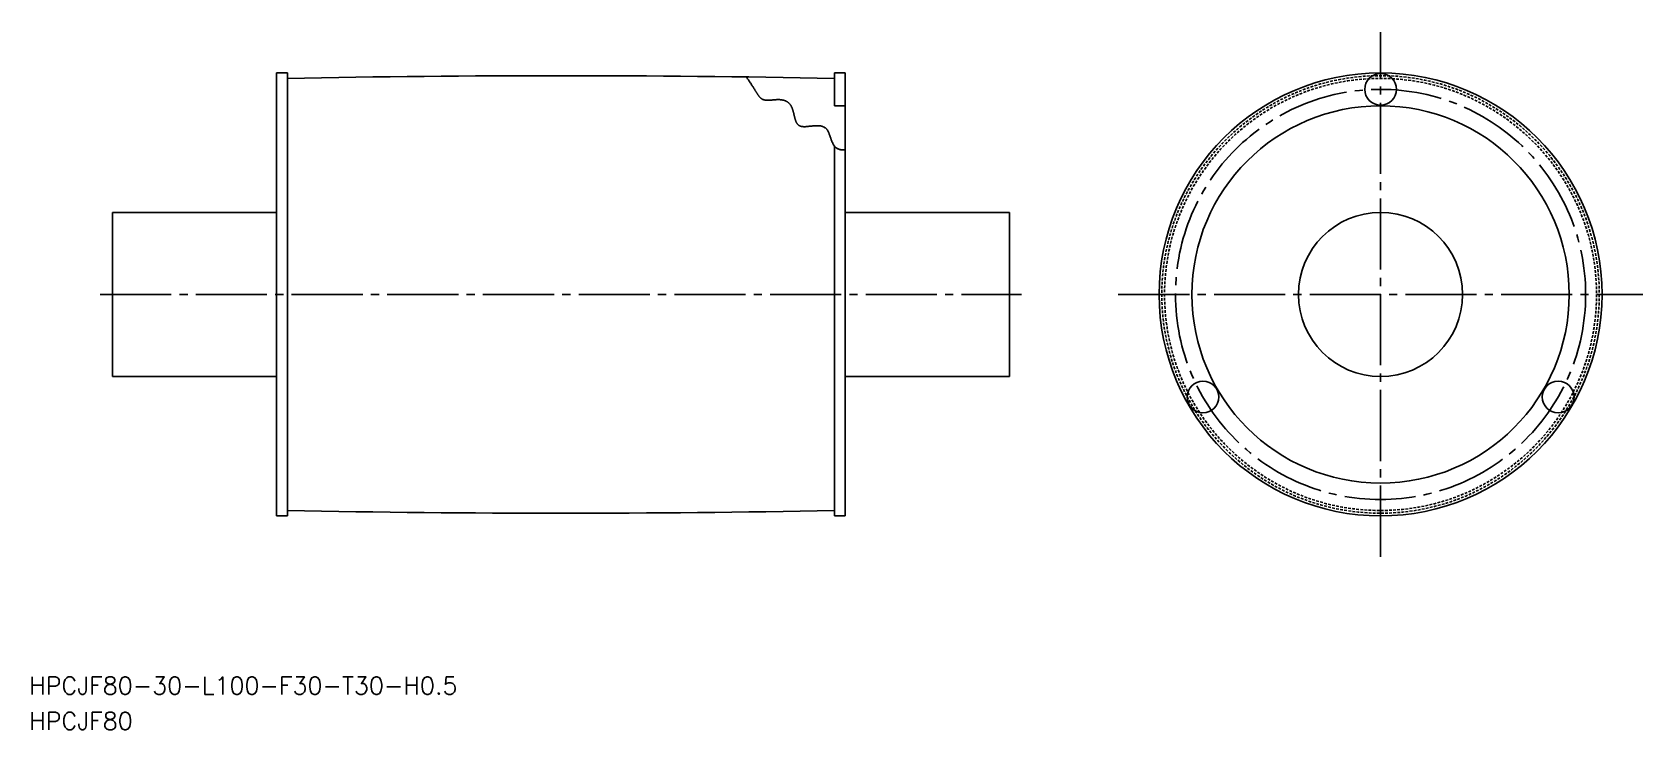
# Model space of a CAD drawing. Extents: x 44 to 339, y 118 to 246.
import ezdxf

# ---------------------------------------------------------------- set-up
doc = ezdxf.new("R2010")
doc.units = 0
doc.linetypes.add('CENTER', pattern=[17.5, 13, -1.5, 1.5, -1.5])
doc.linetypes.add('DASHED', pattern=[0.75, 0.5, -0.25])
doc.layers.get('0').update_dxf_attribs({"linetype": 'CONTINUOUS'})
doc.layers.add('CENTER', color=1, linetype='CENTER')
doc.styles.get("Standard").update_dxf_attribs({"font": 'txt.shx', "bigfont": '@extfont2.shx'})

msp = doc.modelspace()

# ---------------------------------------------------------------- linework, layer by layer
at = {"color": 7, "linetype": 'CONTINUOUS'}
for p, q in [((88.79, 157.43), (88.79, 238.43)), ((90.79, 238.43), (88.79, 238.43)), ((90.79, 238.43), (90.79, 157.43)), ((190.79, 238.43), (192.79, 238.43)), ((190.79, 232.43), (190.79, 238.43)), ((192.79, 157.43), (192.79, 238.43)), ((190.79, 232.43), (192.79, 232.43)), ((190.79, 157.43), (190.79, 225.11)), ((58.79, 212.93), (88.79, 212.93)), ((58.79, 182.93), (58.79, 212.93)), ((222.79, 212.93), (192.79, 212.93)), ((222.79, 182.93), (222.79, 212.93)), ((58.79, 182.93), (88.79, 182.93)), ((222.79, 182.93), (192.79, 182.93)), ((90.79, 157.43), (88.79, 157.43)), ((190.79, 157.43), (192.79, 157.43))]:
    msp.add_line(p, q, dxfattribs=at)
at = {"color": 3}
msp.add_polyline3d([(174.7, 237.7, 0), (174.78, 237.58, 0), (174.86, 237.47, 0), (174.93, 237.36, 0), (175.01, 237.26, 0), (175.08, 237.15, 0), (175.15, 237.05, 0), (175.22, 236.95, 0), (175.29, 236.85, 0), (175.36, 236.75, 0), (175.42, 236.65, 0), (175.49, 236.55, 0), (175.55, 236.46, 0), (175.61, 236.37, 0), (175.67, 236.28, 0), (175.73, 236.19, 0), (175.78, 236.1, 0), (175.84, 236.01, 0), (175.89, 235.93, 0), (175.94, 235.84, 0), (175.99, 235.76, 0), (176.04, 235.68, 0), (176.09, 235.6, 0), (176.14, 235.52, 0), (176.18, 235.45, 0), (176.23, 235.37, 0), (176.27, 235.3, 0), (176.32, 235.23, 0), (176.36, 235.16, 0), (176.4, 235.09, 0), (176.44, 235.02, 0), (176.48, 234.96, 0), (176.52, 234.89, 0), (176.56, 234.83, 0), (176.6, 234.77, 0), (176.64, 234.71, 0), (176.68, 234.65, 0), (176.71, 234.59, 0), (176.75, 234.54, 0), (176.79, 234.48, 0), (176.82, 234.43, 0), (176.86, 234.38, 0), (176.9, 234.33, 0), (176.93, 234.28, 0), (176.97, 234.24, 0), (177, 234.19, 0), (177.04, 234.15, 0), (177.07, 234.1, 0), (177.11, 234.06, 0), (177.14, 234.02, 0), (177.18, 233.98, 0), (177.22, 233.95, 0), (177.25, 233.91, 0), (177.29, 233.87, 0), (177.33, 233.84, 0), (177.36, 233.81, 0), (177.4, 233.78, 0), (177.44, 233.75, 0), (177.48, 233.72, 0), (177.52, 233.7, 0), (177.56, 233.67, 0), (177.6, 233.65, 0), (177.64, 233.62, 0), (177.68, 233.6, 0), (177.72, 233.58, 0), (177.77, 233.56, 0), (177.81, 233.55, 0), (177.86, 233.53, 0), (177.9, 233.52, 0), (177.95, 233.5, 0), (178, 233.49, 0), (178.05, 233.48, 0), (178.1, 233.47, 0), (178.15, 233.46, 0), (178.21, 233.45, 0), (178.26, 233.45, 0), (178.32, 233.44, 0), (178.37, 233.44, 0), (178.43, 233.44, 0), (178.49, 233.44, 0), (178.55, 233.43, 0), (178.61, 233.43, 0), (178.67, 233.44, 0), (178.74, 233.44, 0), (178.8, 233.44, 0), (178.86, 233.44, 0), (178.93, 233.45, 0), (178.99, 233.45, 0), (179.06, 233.45, 0), (179.12, 233.46, 0), (179.19, 233.46, 0), (179.26, 233.47, 0), (179.33, 233.47, 0), (179.39, 233.48, 0), (179.46, 233.49, 0), (179.53, 233.49, 0), (179.6, 233.5, 0), (179.67, 233.51, 0), (179.74, 233.51, 0), (179.81, 233.52, 0), (179.88, 233.52, 0), (179.95, 233.53, 0), (180.02, 233.53, 0), (180.09, 233.54, 0), (180.15, 233.54, 0), (180.22, 233.55, 0), (180.29, 233.55, 0), (180.36, 233.55, 0), (180.43, 233.55, 0), (180.5, 233.55, 0), (180.56, 233.55, 0), (180.63, 233.55, 0), (180.7, 233.55, 0), (180.76, 233.55, 0), (180.83, 233.55, 0), (180.89, 233.54, 0), (180.96, 233.54, 0), (181.02, 233.53, 0), (181.08, 233.52, 0), (181.14, 233.52, 0), (181.21, 233.51, 0), (181.27, 233.5, 0), (181.33, 233.48, 0), (181.39, 233.47, 0), (181.44, 233.46, 0), (181.5, 233.44, 0), (181.56, 233.43, 0), (181.62, 233.41, 0), (181.67, 233.39, 0), (181.73, 233.37, 0), (181.78, 233.35, 0), (181.83, 233.33, 0), (181.89, 233.31, 0), (181.94, 233.28, 0), (181.99, 233.26, 0), (182.04, 233.23, 0), (182.09, 233.21, 0), (182.13, 233.18, 0), (182.18, 233.15, 0), (182.23, 233.12, 0), (182.27, 233.09, 0), (182.32, 233.05, 0), (182.36, 233.02, 0), (182.4, 232.98, 0), (182.45, 232.95, 0), (182.49, 232.91, 0), (182.53, 232.87, 0), (182.57, 232.83, 0), (182.6, 232.79, 0), (182.64, 232.75, 0), (182.68, 232.7, 0), (182.71, 232.66, 0), (182.75, 232.61, 0), (182.78, 232.57, 0), (182.81, 232.52, 0), (182.84, 232.47, 0), (182.87, 232.42, 0), (182.9, 232.37, 0), (182.93, 232.31, 0), (182.95, 232.26, 0), (182.98, 232.2, 0), (183.01, 232.15, 0), (183.03, 232.09, 0), (183.06, 232.03, 0), (183.08, 231.98, 0), (183.1, 231.92, 0), (183.12, 231.86, 0), (183.14, 231.8, 0), (183.16, 231.74, 0), (183.18, 231.68, 0), (183.2, 231.61, 0), (183.22, 231.55, 0), (183.24, 231.49, 0), (183.26, 231.43, 0), (183.28, 231.36, 0), (183.29, 231.3, 0), (183.31, 231.24, 0), (183.33, 231.17, 0), (183.34, 231.11, 0), (183.36, 231.05, 0), (183.38, 230.98, 0), (183.39, 230.92, 0), (183.41, 230.86, 0), (183.42, 230.79, 0), (183.44, 230.73, 0), (183.45, 230.67, 0), (183.47, 230.6, 0), (183.48, 230.54, 0), (183.5, 230.48, 0), (183.51, 230.42, 0), (183.53, 230.35, 0), (183.54, 230.29, 0), (183.56, 230.23, 0), (183.57, 230.17, 0), (183.59, 230.11, 0), (183.6, 230.06, 0), (183.62, 230, 0), (183.64, 229.94, 0), (183.65, 229.89, 0), (183.67, 229.83, 0), (183.69, 229.78, 0), (183.71, 229.72, 0), (183.73, 229.67, 0), (183.74, 229.62, 0), (183.76, 229.57, 0), (183.78, 229.52, 0), (183.8, 229.47, 0), (183.83, 229.43, 0), (183.85, 229.38, 0), (183.87, 229.34, 0), (183.89, 229.3, 0), (183.92, 229.26, 0), (183.94, 229.22, 0), (183.97, 229.18, 0), (183.99, 229.14, 0), (184.02, 229.1, 0), (184.05, 229.07, 0), (184.08, 229.04, 0), (184.11, 229.01, 0), (184.14, 228.98, 0), (184.17, 228.95, 0), (184.2, 228.92, 0), (184.23, 228.89, 0), (184.27, 228.87, 0), (184.3, 228.84, 0), (184.34, 228.82, 0), (184.37, 228.8, 0), (184.41, 228.78, 0), (184.45, 228.76, 0), (184.49, 228.74, 0), (184.53, 228.72, 0), (184.58, 228.7, 0), (184.62, 228.69, 0), (184.66, 228.68, 0), (184.71, 228.66, 0), (184.76, 228.65, 0), (184.81, 228.64, 0), (184.85, 228.63, 0), (184.91, 228.63, 0), (184.96, 228.62, 0), (185.01, 228.61, 0), (185.07, 228.61, 0), (185.12, 228.6, 0), (185.18, 228.6, 0), (185.24, 228.6, 0), (185.3, 228.6, 0), (185.36, 228.6, 0), (185.43, 228.6, 0), (185.49, 228.6, 0), (185.56, 228.61, 0), (185.62, 228.61, 0), (185.69, 228.62, 0), (185.77, 228.62, 0), (185.84, 228.63, 0), (185.91, 228.64, 0), (185.99, 228.65, 0), (186.06, 228.66, 0), (186.14, 228.67, 0), (186.22, 228.68, 0), (186.3, 228.69, 0), (186.38, 228.7, 0), (186.46, 228.71, 0), (186.54, 228.72, 0), (186.62, 228.73, 0), (186.71, 228.73, 0), (186.79, 228.74, 0), (186.87, 228.75, 0), (186.96, 228.76, 0), (187.04, 228.77, 0), (187.13, 228.77, 0), (187.21, 228.78, 0), (187.3, 228.79, 0), (187.38, 228.79, 0), (187.47, 228.79, 0), (187.55, 228.79, 0), (187.63, 228.79, 0), (187.72, 228.79, 0), (187.8, 228.79, 0), (187.88, 228.79, 0), (187.97, 228.78, 0), (188.05, 228.77, 0), (188.13, 228.76, 0), (188.21, 228.75, 0), (188.29, 228.74, 0), (188.37, 228.72, 0), (188.45, 228.7, 0), (188.52, 228.68, 0), (188.6, 228.66, 0), (188.67, 228.63, 0), (188.75, 228.6, 0), (188.82, 228.57, 0), (188.89, 228.54, 0), (188.96, 228.5, 0), (189.02, 228.46, 0), (189.09, 228.41, 0), (189.15, 228.37, 0), (189.21, 228.32, 0), (189.27, 228.26, 0), (189.33, 228.21, 0), (189.39, 228.14, 0), (189.44, 228.08, 0), (189.49, 228.01, 0), (189.54, 227.94, 0), (189.59, 227.86, 0), (189.63, 227.78, 0), (189.68, 227.7, 0), (189.72, 227.61, 0), (189.76, 227.52, 0), (189.8, 227.43, 0), (189.84, 227.33, 0), (189.87, 227.24, 0), (189.91, 227.14, 0), (189.94, 227.04, 0), (189.98, 226.93, 0), (190.01, 226.83, 0), (190.05, 226.73, 0), (190.08, 226.62, 0), (190.12, 226.52, 0), (190.15, 226.41, 0), (190.19, 226.31, 0), (190.23, 226.2, 0), (190.27, 226.09, 0), (190.31, 225.99, 0), (190.35, 225.89, 0), (190.4, 225.79, 0), (190.44, 225.69, 0), (190.49, 225.59, 0), (190.54, 225.49, 0), (190.59, 225.4, 0), (190.65, 225.3, 0), (190.71, 225.21, 0), (190.77, 225.13, 0), (190.84, 225.05, 0), (190.9, 224.97, 0), (190.98, 224.89, 0), (191.05, 224.82, 0), (191.13, 224.75, 0), (191.22, 224.69, 0), (191.31, 224.63, 0), (191.4, 224.58, 0), (191.5, 224.53, 0), (191.6, 224.49, 0), (191.71, 224.45, 0), (191.83, 224.42, 0), (191.95, 224.39, 0), (192.07, 224.37, 0), (192.2, 224.36, 0), (192.34, 224.36, 0), (192.49, 224.36, 0), (192.64, 224.37, 0), (192.79, 224.38, 0)], dxfattribs=at)
at = {"color": 7, "linetype": 'CONTINUOUS'}
for centre, radius in [((290.67, 197.93), 40.5), ((290.67, 235.43), 2.9), ((290.67, 197.93), 34.5), ((290.67, 197.93), 15), ((258.2, 179.18), 2.9), ((323.15, 179.18), 2.9)]:
    msp.add_circle(centre, radius, dxfattribs=at)
at = {"color": 3, "linetype": 'DASHED'}
for radius in [40, 39.5]:
    msp.add_circle((290.67, 197.93), radius, dxfattribs=at)
at = {"color": 7, "linetype": 'CONTINUOUS'}
for centre, start, end in [((140.79, -2262.32), 88.85412, 91.14588), ((140.79, 2658.18), 268.85412, 271.14588)]:
    msp.add_arc(centre, 2500.25, start, end, dxfattribs=at)
at = {"layer": 'CENTER', "color": 1, "linetype": 'CENTER'}
for p, q in [((290.67, 149.97), (290.67, 245.88)), ((56.54, 197.93), (225.04, 197.93)), ((242.72, 197.93), (338.62, 197.93))]:
    msp.add_line(p, q, dxfattribs=at)
msp.add_circle((290.67, 197.93), 37.5, dxfattribs=at)

# ---------------------------------------------------------------- texts
at = {"color": 7, "linetype": 'CONTINUOUS'}
for s, p in [('HPCJF80-30-L100-F30-T30-H0.5', (43.56, 124.79)), ('HPCJF80', (43.56, 118.33))]:
    msp.add_text(s, height=3.2, dxfattribs=at).set_placement(p)

doc.saveas('drawing.dxf')
